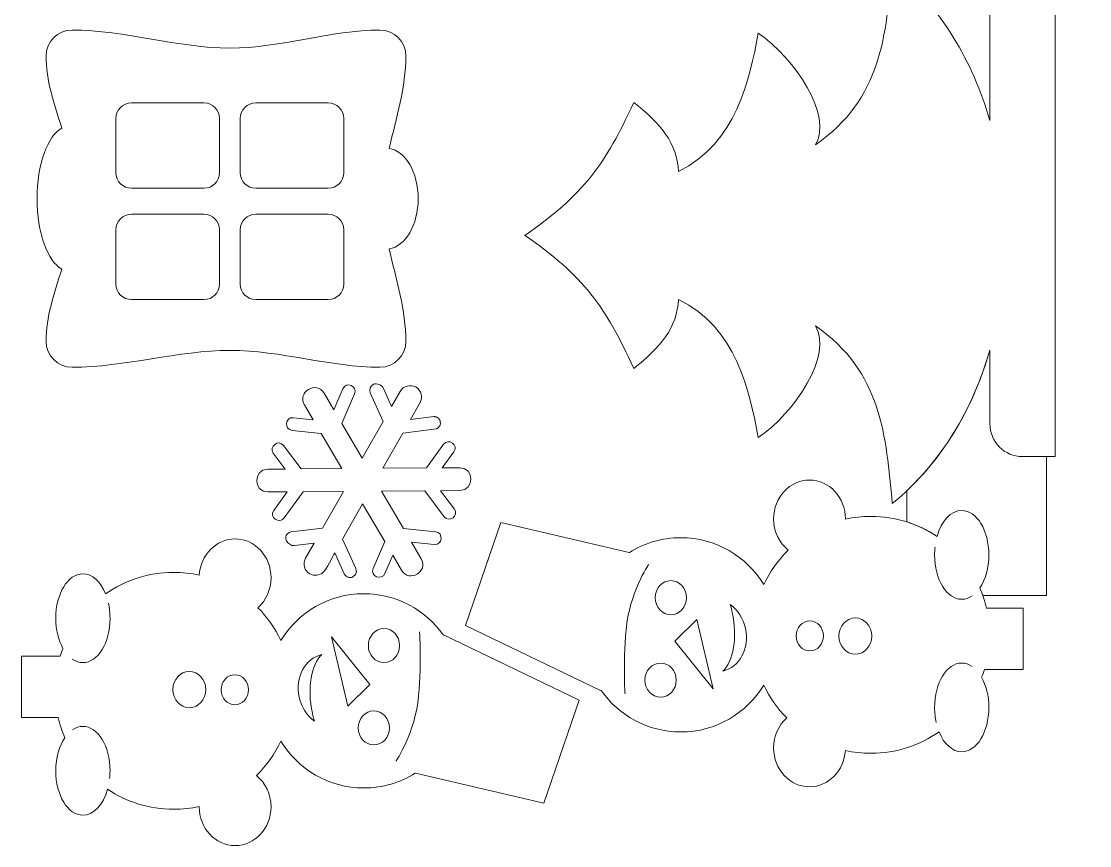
# Model space of a CAD drawing. Header units: centimetres. Extents: x -26 to 19.1, y -49.6 to 45.
# Drawn here: x 6.52 to 18.94, y 13.65 to 23.23 of the extents above; entities that cross this region are included whole.
import ezdxf

# ---------------------------------------------------------------- set-up
doc = ezdxf.new("R2010")
doc.units = ezdxf.units.CM
doc.header["$MEASUREMENT"] = 0
doc.layers.add('layer 1', color=7, linetype='Continuous')

msp = doc.modelspace()

# ---------------------------------------------------------------- linework, layer by layer
at = {"layer": 'layer 1', "color": 250, "lineweight": 9}
for points, knots in [([(12.1104, 31.99015), (11.23052, 31.10316), (10.2926, 30.15763), (9.70646, 29.56675), (9.70646, 29.56675), (9.70646, 29.56675), (9.70646, 28.59793), (9.70646, 28.59793), (9.70646, 28.59793), (9.74995, 28.61335), (9.79675, 28.62177), (9.84552, 28.62177), (9.84552, 28.62177), (10.07527, 28.62177), (10.26158, 28.43547), (10.26158, 28.20572), (10.26158, 28.20572), (10.26158, 27.97597), (10.07527, 27.78967), (9.84552, 27.78967), (9.84552, 27.78967), (9.79675, 27.78967), (9.74995, 27.79809), (9.70646, 27.81351), (9.70646, 27.81351), (9.70646, 27.81351), (9.70646, 26.84469), (9.70646, 26.84469), (9.70646, 26.84469), (10.29391, 26.25247), (11.22832, 25.31051), (12.1104, 24.42129), (12.1104, 24.42129), (12.1104, 24.42129), (14.227, 24.42129), (14.227, 24.42129), (14.227, 24.42129), (14.227, 24.42129), (14.227, 24.81515), (14.227, 24.81515), (14.227, 24.81515), (14.227, 24.81515), (16.42567, 24.81515), (16.42567, 24.81515), (16.42567, 24.81515), (16.42567, 24.81515), (16.42567, 24.42129), (16.42567, 24.42129), (16.42567, 24.42129), (16.42567, 24.42129), (17.78226, 24.42129), (17.78226, 24.42129), (17.78226, 24.42129), (17.78226, 24.42129), (17.78226, 22.0768), (17.78226, 22.0768), (17.78226, 22.0768), (17.5841, 22.75987), (17.2241, 23.38861), (16.64684, 23.8614), (16.64684, 23.8614), (16.57499, 23.07897), (16.52586, 22.33031), (15.75468, 21.79597), (15.75468, 21.79597), (15.95772, 22.13457), (15.51772, 22.80041), (15.08908, 23.09391), (15.08908, 23.09391), (14.98592, 22.55083), (14.83772, 21.81593), (14.15928, 21.48717), (14.15928, 21.48717), (14.15252, 21.81037), (13.94258, 22.05332), (13.64028, 22.28983), (13.64028, 22.28983), (13.31643, 21.57641), (13.05707, 21.214), (12.37548, 20.74304), (12.37548, 20.74304), (13.05707, 20.27208), (13.31643, 19.90967), (13.64028, 19.19625), (13.64028, 19.19625), (13.94258, 19.43276), (14.15252, 19.67571), (14.15928, 19.99891), (14.15928, 19.99891), (14.83772, 19.67015), (14.98592, 18.93525), (15.08908, 18.39217), (15.08908, 18.39217), (15.51772, 18.68567), (15.95772, 19.35151), (15.75468, 19.69011), (15.75468, 19.69011), (16.52586, 19.15577), (16.57499, 18.40711), (16.64684, 17.62468), (16.64684, 17.62468), (17.2241, 18.09747), (17.5841, 18.72621), (17.78226, 19.40928), (17.78226, 19.40928), (17.78226, 19.40928), (17.78226, 18.55067), (17.78226, 18.55067), (17.78226, 18.55067), (17.78226, 18.34165), (17.95326, 18.17065), (18.16227, 18.17065), (18.16227, 18.17065), (18.16227, 18.17065), (18.54228, 18.17065), (18.54228, 18.17065), (18.54228, 18.17065), (18.54228, 18.17065), (18.54228, 24.42129), (18.54228, 24.42129), (18.54228, 24.42129), (18.54228, 24.42129), (18.54228, 24.55889), (18.54228, 24.55889), (18.54228, 24.55889), (18.54228, 24.55889), (18.54228, 27.24588), (18.54228, 27.24588), (18.54228, 27.24588), (18.54228, 27.24588), (18.94228, 27.24588), (18.94228, 27.24588), (18.94228, 27.24588), (18.94228, 27.24588), (18.94228, 29.16556), (18.94228, 29.16556), (18.94228, 29.16556), (18.94228, 29.16556), (18.54228, 29.16556), (18.54228, 29.16556), (18.54228, 29.16556), (18.54228, 29.16556), (18.54228, 31.99015), (18.54228, 31.99015), (18.54228, 31.99015), (18.54228, 31.99015), (16.42567, 31.99015), (16.42567, 31.99015), (16.42567, 31.99015), (16.42567, 31.99015), (16.42567, 31.59629), (16.42567, 31.59629), (16.42567, 31.59629), (16.42567, 31.59629), (14.227, 31.59629), (14.227, 31.59629), (14.227, 31.59629), (14.227, 31.59629), (14.227, 31.99015), (14.227, 31.99015), (14.227, 31.99015), (14.227, 31.99015), (12.1104, 31.99015), (12.1104, 31.99015)], [0, 0, 0, 0, 0.02380952, 0.02380952, 0.02380952, 0.02380952, 0.04761905, 0.04761905, 0.04761905, 0.04761905, 0.07142857, 0.07142857, 0.07142857, 0.07142857, 0.0952381, 0.0952381, 0.0952381, 0.0952381, 0.11904762, 0.11904762, 0.11904762, 0.11904762, 0.14285714, 0.14285714, 0.14285714, 0.14285714, 0.16666667, 0.16666667, 0.16666667, 0.16666667, 0.19047619, 0.19047619, 0.19047619, 0.19047619, 0.21428571, 0.21428571, 0.21428571, 0.21428571, 0.23809524, 0.23809524, 0.23809524, 0.23809524, 0.26190476, 0.26190476, 0.26190476, 0.26190476, 0.28571429, 0.28571429, 0.28571429, 0.28571429, 0.30952381, 0.30952381, 0.30952381, 0.30952381, 0.33333333, 0.33333333, 0.33333333, 0.33333333, 0.35714286, 0.35714286, 0.35714286, 0.35714286, 0.38095238, 0.38095238, 0.38095238, 0.38095238, 0.4047619, 0.4047619, 0.4047619, 0.4047619, 0.42857143, 0.42857143, 0.42857143, 0.42857143, 0.45238095, 0.45238095, 0.45238095, 0.45238095, 0.47619048, 0.47619048, 0.47619048, 0.47619048, 0.5, 0.5, 0.5, 0.5, 0.52380952, 0.52380952, 0.52380952, 0.52380952, 0.54761905, 0.54761905, 0.54761905, 0.54761905, 0.57142857, 0.57142857, 0.57142857, 0.57142857, 0.5952381, 0.5952381, 0.5952381, 0.5952381, 0.61904762, 0.61904762, 0.61904762, 0.61904762, 0.64285714, 0.64285714, 0.64285714, 0.64285714, 0.66666667, 0.66666667, 0.66666667, 0.66666667, 0.69047619, 0.69047619, 0.69047619, 0.69047619, 0.71428571, 0.71428571, 0.71428571, 0.71428571, 0.73809524, 0.73809524, 0.73809524, 0.73809524, 0.76190476, 0.76190476, 0.76190476, 0.76190476, 0.78571429, 0.78571429, 0.78571429, 0.78571429, 0.80952381, 0.80952381, 0.80952381, 0.80952381, 0.83333333, 0.83333333, 0.83333333, 0.83333333, 0.85714286, 0.85714286, 0.85714286, 0.85714286, 0.88095238, 0.88095238, 0.88095238, 0.88095238, 0.9047619, 0.9047619, 0.9047619, 0.9047619, 0.92857143, 0.92857143, 0.92857143, 0.92857143, 0.95238095, 0.95238095, 0.95238095, 0.95238095, 1, 1, 1, 1]), ([(13.58943, 17.05609), (13.76286, 17.16465), (13.96787, 17.22743), (14.18752, 17.22743), (14.18752, 17.22743), (14.59671, 17.22743), (14.95512, 17.00961), (15.15315, 16.68364), (15.15315, 16.68364), (15.22366, 16.83357), (15.3204, 16.96872), (15.43748, 17.08319), (15.43748, 17.08319), (15.3343, 17.1654), (15.26732, 17.29767), (15.26732, 17.44684), (15.26732, 17.44684), (15.26732, 17.69613), (15.45434, 17.89831), (15.68492, 17.89831), (15.68492, 17.89831), (15.91552, 17.89831), (16.10254, 17.69613), (16.10254, 17.44684), (16.10254, 17.44684), (16.10254, 17.44684), (16.1025, 17.4434), (16.1025, 17.4434), (16.1025, 17.4434), (16.1984, 17.46455), (16.29802, 17.47579), (16.40027, 17.47579), (16.40027, 17.47579), (16.68451, 17.47579), (16.94864, 17.38961), (17.16803, 17.24203), (17.16803, 17.24203), (17.21774, 17.42023), (17.32759, 17.54413), (17.4551, 17.54413), (17.4551, 17.54413), (17.62926, 17.54413), (17.7705, 17.31301), (17.7705, 17.02803), (17.7705, 17.02803), (17.7705, 16.87528), (17.72991, 16.73801), (17.66544, 16.64352), (17.66544, 16.64352), (17.69798, 16.56813), (17.72398, 16.48927), (17.74272, 16.40763), (17.74272, 16.40763), (17.74272, 16.40763), (18.1705, 16.40763), (18.1705, 16.40763), (18.1705, 16.40763), (18.1705, 16.40763), (18.1705, 15.69649), (18.1705, 15.69649), (18.1705, 15.69649), (18.1705, 15.69649), (17.71796, 15.69649), (17.71796, 15.69649), (17.71796, 15.69649), (17.70851, 15.66548), (17.69799, 15.63493), (17.68646, 15.60489), (17.68646, 15.60489), (17.7386, 15.51283), (17.7705, 15.3896), (17.7705, 15.2542), (17.7705, 15.2542), (17.7705, 14.96921), (17.62926, 14.73809), (17.4551, 14.73809), (17.4551, 14.73809), (17.34487, 14.73809), (17.24783, 14.83071), (17.19144, 14.97095), (17.19144, 14.97095), (16.96756, 14.81352), (16.69471, 14.72103), (16.40027, 14.72103), (16.40027, 14.72103), (16.29771, 14.72103), (16.19779, 14.73233), (16.10162, 14.75361), (16.10162, 14.75361), (16.08751, 14.51811), (15.90632, 14.33172), (15.68492, 14.33172), (15.68492, 14.33172), (15.45434, 14.33172), (15.26732, 14.53389), (15.26732, 14.78319), (15.26732, 14.78319), (15.26732, 14.92345), (15.32654, 15.04881), (15.41939, 15.13163), (15.41939, 15.13163), (15.31042, 15.24217), (15.21999, 15.37103), (15.15315, 15.51317), (15.15315, 15.51317), (14.95512, 15.18719), (14.59671, 14.96939), (14.18752, 14.96939), (14.18752, 14.96939), (13.80528, 14.96939), (13.46742, 15.15951), (13.26315, 15.45025), (13.26315, 15.45025), (13.26315, 15.45025), (13.26286, 15.44883), (13.26286, 15.44883), (13.26286, 15.44883), (13.26286, 15.44883), (11.68268, 16.2082), (11.68268, 16.2082), (11.68268, 16.2082), (11.68268, 16.2082), (12.09495, 17.4032), (12.09495, 17.4032), (12.09495, 17.4032), (12.09495, 17.4032), (13.58686, 17.05712), (13.58686, 17.05712), (13.58686, 17.05712), (13.58686, 17.05712), (13.58948, 17.05635), (13.58948, 17.05635), (13.58948, 17.05635), (13.58948, 17.05635), (13.58943, 17.05609), (13.58943, 17.05609)], [0, 0, 0, 0, 0.02857143, 0.02857143, 0.02857143, 0.02857143, 0.05714286, 0.05714286, 0.05714286, 0.05714286, 0.08571429, 0.08571429, 0.08571429, 0.08571429, 0.11428571, 0.11428571, 0.11428571, 0.11428571, 0.14285714, 0.14285714, 0.14285714, 0.14285714, 0.17142857, 0.17142857, 0.17142857, 0.17142857, 0.2, 0.2, 0.2, 0.2, 0.22857143, 0.22857143, 0.22857143, 0.22857143, 0.25714286, 0.25714286, 0.25714286, 0.25714286, 0.28571429, 0.28571429, 0.28571429, 0.28571429, 0.31428571, 0.31428571, 0.31428571, 0.31428571, 0.34285714, 0.34285714, 0.34285714, 0.34285714, 0.37142857, 0.37142857, 0.37142857, 0.37142857, 0.4, 0.4, 0.4, 0.4, 0.42857143, 0.42857143, 0.42857143, 0.42857143, 0.45714286, 0.45714286, 0.45714286, 0.45714286, 0.48571429, 0.48571429, 0.48571429, 0.48571429, 0.51428571, 0.51428571, 0.51428571, 0.51428571, 0.54285714, 0.54285714, 0.54285714, 0.54285714, 0.57142857, 0.57142857, 0.57142857, 0.57142857, 0.6, 0.6, 0.6, 0.6, 0.62857143, 0.62857143, 0.62857143, 0.62857143, 0.65714286, 0.65714286, 0.65714286, 0.65714286, 0.68571429, 0.68571429, 0.68571429, 0.68571429, 0.71428571, 0.71428571, 0.71428571, 0.71428571, 0.74285714, 0.74285714, 0.74285714, 0.74285714, 0.77142857, 0.77142857, 0.77142857, 0.77142857, 0.8, 0.8, 0.8, 0.8, 0.82857143, 0.82857143, 0.82857143, 0.82857143, 0.85714286, 0.85714286, 0.85714286, 0.85714286, 0.88571429, 0.88571429, 0.88571429, 0.88571429, 0.91428571, 0.91428571, 0.91428571, 0.91428571, 0.94285714, 0.94285714, 0.94285714, 0.94285714, 1, 1, 1, 1]), ([(11.10036, 14.48945), (10.92694, 14.38089), (10.72192, 14.31812), (10.50227, 14.31812), (10.50227, 14.31812), (10.09308, 14.31812), (9.73467, 14.53593), (9.53664, 14.86191), (9.53664, 14.86191), (9.46614, 14.71197), (9.36939, 14.57683), (9.25231, 14.46236), (9.25231, 14.46236), (9.3555, 14.38015), (9.42247, 14.24788), (9.42247, 14.09871), (9.42247, 14.09871), (9.42247, 13.84941), (9.23546, 13.64724), (9.00487, 13.64724), (9.00487, 13.64724), (8.77427, 13.64724), (8.58726, 13.84941), (8.58726, 14.09871), (8.58726, 14.09871), (8.58726, 14.09871), (8.5873, 14.10215), (8.5873, 14.10215), (8.5873, 14.10215), (8.49139, 14.081), (8.39178, 14.06976), (8.28952, 14.06976), (8.28952, 14.06976), (8.00528, 14.06976), (7.74115, 14.15593), (7.52176, 14.30352), (7.52176, 14.30352), (7.47206, 14.12532), (7.3622, 14.00141), (7.2347, 14.00141), (7.2347, 14.00141), (7.06054, 14.00141), (6.9193, 14.23253), (6.9193, 14.51752), (6.9193, 14.51752), (6.9193, 14.67027), (6.95988, 14.80753), (7.02435, 14.90203), (7.02435, 14.90203), (6.99182, 14.97741), (6.96582, 15.05628), (6.94707, 15.13792), (6.94707, 15.13792), (6.94707, 15.13792), (6.5193, 15.13792), (6.5193, 15.13792), (6.5193, 15.13792), (6.5193, 15.13792), (6.5193, 15.84905), (6.5193, 15.84905), (6.5193, 15.84905), (6.5193, 15.84905), (6.97183, 15.84905), (6.97183, 15.84905), (6.97183, 15.84905), (6.98128, 15.88007), (6.9918, 15.91061), (7.00334, 15.94065), (7.00334, 15.94065), (6.95119, 16.03272), (6.9193, 16.15595), (6.9193, 16.29135), (6.9193, 16.29135), (6.9193, 16.57633), (7.06054, 16.80745), (7.2347, 16.80745), (7.2347, 16.80745), (7.34492, 16.80745), (7.44196, 16.71484), (7.49835, 16.5746), (7.49835, 16.5746), (7.72223, 16.73203), (7.99508, 16.82452), (8.28952, 16.82452), (8.28952, 16.82452), (8.39208, 16.82452), (8.492, 16.81321), (8.58818, 16.79193), (8.58818, 16.79193), (8.60228, 17.02744), (8.78347, 17.21383), (9.00487, 17.21383), (9.00487, 17.21383), (9.23546, 17.21383), (9.42247, 17.01165), (9.42247, 16.76236), (9.42247, 16.76236), (9.42247, 16.62209), (9.36326, 16.49673), (9.2704, 16.41392), (9.2704, 16.41392), (9.37938, 16.30337), (9.4698, 16.17452), (9.53664, 16.03237), (9.53664, 16.03237), (9.73467, 16.35836), (10.09308, 16.57616), (10.50227, 16.57616), (10.50227, 16.57616), (10.88451, 16.57616), (11.22238, 16.38604), (11.42664, 16.09529), (11.42664, 16.09529), (11.42664, 16.09529), (11.42694, 16.09672), (11.42694, 16.09672), (11.42694, 16.09672), (11.42694, 16.09672), (13.00711, 15.33735), (13.00711, 15.33735), (13.00711, 15.33735), (13.00711, 15.33735), (12.59484, 14.14235), (12.59484, 14.14235), (12.59484, 14.14235), (12.59484, 14.14235), (11.10294, 14.48843), (11.10294, 14.48843), (11.10294, 14.48843), (11.10294, 14.48843), (11.10031, 14.4892), (11.10031, 14.4892), (11.10031, 14.4892), (11.10031, 14.4892), (11.10036, 14.48945), (11.10036, 14.48945)], [0, 0, 0, 0, 0.02857143, 0.02857143, 0.02857143, 0.02857143, 0.05714286, 0.05714286, 0.05714286, 0.05714286, 0.08571429, 0.08571429, 0.08571429, 0.08571429, 0.11428571, 0.11428571, 0.11428571, 0.11428571, 0.14285714, 0.14285714, 0.14285714, 0.14285714, 0.17142857, 0.17142857, 0.17142857, 0.17142857, 0.2, 0.2, 0.2, 0.2, 0.22857143, 0.22857143, 0.22857143, 0.22857143, 0.25714286, 0.25714286, 0.25714286, 0.25714286, 0.28571429, 0.28571429, 0.28571429, 0.28571429, 0.31428571, 0.31428571, 0.31428571, 0.31428571, 0.34285714, 0.34285714, 0.34285714, 0.34285714, 0.37142857, 0.37142857, 0.37142857, 0.37142857, 0.4, 0.4, 0.4, 0.4, 0.42857143, 0.42857143, 0.42857143, 0.42857143, 0.45714286, 0.45714286, 0.45714286, 0.45714286, 0.48571429, 0.48571429, 0.48571429, 0.48571429, 0.51428571, 0.51428571, 0.51428571, 0.51428571, 0.54285714, 0.54285714, 0.54285714, 0.54285714, 0.57142857, 0.57142857, 0.57142857, 0.57142857, 0.6, 0.6, 0.6, 0.6, 0.62857143, 0.62857143, 0.62857143, 0.62857143, 0.65714286, 0.65714286, 0.65714286, 0.65714286, 0.68571429, 0.68571429, 0.68571429, 0.68571429, 0.71428571, 0.71428571, 0.71428571, 0.71428571, 0.74285714, 0.74285714, 0.74285714, 0.74285714, 0.77142857, 0.77142857, 0.77142857, 0.77142857, 0.8, 0.8, 0.8, 0.8, 0.82857143, 0.82857143, 0.82857143, 0.82857143, 0.85714286, 0.85714286, 0.85714286, 0.85714286, 0.88571429, 0.88571429, 0.88571429, 0.88571429, 0.91428571, 0.91428571, 0.91428571, 0.91428571, 0.94285714, 0.94285714, 0.94285714, 0.94285714, 1, 1, 1, 1]), ([(17.57608, 16.55127), (17.53883, 16.52593), (17.49796, 16.51192), (17.4551, 16.51192), (17.4551, 16.51192), (17.28095, 16.51192), (17.1397, 16.74304), (17.1397, 17.02803), (17.1397, 17.02803), (17.1397, 17.05808), (17.14127, 17.08756), (17.14428, 17.11619)], [0, 0, 0, 0, 0.25, 0.25, 0.25, 0.25, 0.5, 0.5, 0.5, 0.5, 1, 1, 1, 1]), ([(13.53964, 15.41365), (13.53964, 15.41365), (13.51443, 15.73335), (13.55151, 16.15768), (13.55151, 16.15768), (13.58859, 16.58201), (13.81341, 16.91661), (13.81341, 16.91661)], [0, 0, 0, 0, 0.33333333, 0.33333333, 0.33333333, 0.33333333, 1, 1, 1, 1]), ([(13.89019, 16.53028), (13.89019, 16.63955), (13.97172, 16.72817), (14.07226, 16.72817), (14.07226, 16.72817), (14.17279, 16.72817), (14.25432, 16.63955), (14.25432, 16.53028), (14.25432, 16.53028), (14.25432, 16.42101), (14.17279, 16.33239), (14.07226, 16.33239), (14.07226, 16.33239), (13.97172, 16.33239), (13.89019, 16.42101), (13.89019, 16.53028)], [0, 0, 0, 0, 0.2, 0.2, 0.2, 0.2, 0.4, 0.4, 0.4, 0.4, 0.6, 0.6, 0.6, 0.6, 1, 1, 1, 1]), ([(7.53162, 16.46581), (7.54358, 16.41133), (7.5501, 16.35257), (7.5501, 16.29135), (7.5501, 16.29135), (7.5501, 16.00636), (7.40884, 15.77524), (7.2347, 15.77524), (7.2347, 15.77524), (7.19116, 15.77524), (7.14967, 15.78969), (7.11194, 15.81581)], [0, 0, 0, 0, 0.25, 0.25, 0.25, 0.25, 0.5, 0.5, 0.5, 0.5, 1, 1, 1, 1]), ([(14.7864, 16.35972), (14.8491, 16.06632), (14.80002, 15.79531), (14.67695, 15.67624), (14.67695, 15.67624), (14.8713, 15.72197), (14.98874, 15.94184), (14.93979, 16.17092), (14.93979, 16.17092), (14.91424, 16.29047), (14.84839, 16.3892), (14.76336, 16.45095), (14.76336, 16.45095), (14.77203, 16.42137), (14.77974, 16.39092), (14.7864, 16.35972)], [0, 0, 0, 0, 0.2, 0.2, 0.2, 0.2, 0.4, 0.4, 0.4, 0.4, 0.6, 0.6, 0.6, 0.6, 1, 1, 1, 1]), ([(14.56303, 15.46956), (14.56303, 15.46956), (14.11975, 16.02367), (14.11975, 16.02367), (14.11975, 16.02367), (14.11975, 16.02367), (14.37306, 16.27697), (14.37306, 16.27697), (14.37306, 16.27697), (14.37306, 16.27697), (14.56303, 15.46956), (14.56303, 15.46956)], [0, 0, 0, 0, 0.25, 0.25, 0.25, 0.25, 0.5, 0.5, 0.5, 0.5, 1, 1, 1, 1]), ([(16.02652, 16.08333), (16.02652, 16.20012), (16.11207, 16.29483), (16.21755, 16.29483), (16.21755, 16.29483), (16.32304, 16.29483), (16.40859, 16.20012), (16.40859, 16.08333), (16.40859, 16.08333), (16.40859, 15.96653), (16.32304, 15.87183), (16.21755, 15.87183), (16.21755, 15.87183), (16.11207, 15.87183), (16.02652, 15.96653), (16.02652, 16.08333)], [0, 0, 0, 0, 0.2, 0.2, 0.2, 0.2, 0.4, 0.4, 0.4, 0.4, 0.6, 0.6, 0.6, 0.6, 1, 1, 1, 1]), ([(10.91834, 15.97308), (10.91834, 15.86381), (10.8368, 15.77519), (10.73627, 15.77519), (10.73627, 15.77519), (10.63575, 15.77519), (10.55422, 15.86381), (10.55422, 15.97308), (10.55422, 15.97308), (10.55422, 16.08235), (10.63575, 16.17097), (10.73627, 16.17097), (10.73627, 16.17097), (10.8368, 16.17097), (10.91834, 16.08235), (10.91834, 15.97308)], [0, 0, 0, 0, 0.2, 0.2, 0.2, 0.2, 0.4, 0.4, 0.4, 0.4, 0.6, 0.6, 0.6, 0.6, 1, 1, 1, 1]), ([(15.5302, 16.08615), (15.5302, 16.18269), (15.60092, 16.26099), (15.68812, 16.26099), (15.68812, 16.26099), (15.77532, 16.26099), (15.84604, 16.18269), (15.84604, 16.08615), (15.84604, 16.08615), (15.84604, 15.9896), (15.77532, 15.91131), (15.68812, 15.91131), (15.68812, 15.91131), (15.60092, 15.91131), (15.5302, 15.9896), (15.5302, 16.08615)], [0, 0, 0, 0, 0.2, 0.2, 0.2, 0.2, 0.4, 0.4, 0.4, 0.4, 0.6, 0.6, 0.6, 0.6, 1, 1, 1, 1]), ([(10.12676, 16.07599), (10.12676, 16.07599), (10.57004, 15.52188), (10.57004, 15.52188), (10.57004, 15.52188), (10.57004, 15.52188), (10.31674, 15.26857), (10.31674, 15.26857), (10.31674, 15.26857), (10.31674, 15.26857), (10.12676, 16.07599), (10.12676, 16.07599)], [0, 0, 0, 0, 0.25, 0.25, 0.25, 0.25, 0.5, 0.5, 0.5, 0.5, 1, 1, 1, 1]), ([(11.15016, 16.1319), (11.15016, 16.1319), (11.17537, 15.8122), (11.13828, 15.38787), (11.13828, 15.38787), (11.1012, 14.96354), (10.87638, 14.62894), (10.87638, 14.62894)], [0, 0, 0, 0, 0.33333333, 0.33333333, 0.33333333, 0.33333333, 1, 1, 1, 1]), ([(9.90339, 15.18583), (9.8407, 15.47923), (9.88978, 15.75024), (10.01284, 15.86931), (10.01284, 15.86931), (9.8185, 15.82357), (9.70106, 15.60371), (9.75, 15.37463), (9.75, 15.37463), (9.77555, 15.25508), (9.8414, 15.15635), (9.92643, 15.0946), (9.92643, 15.0946), (9.91776, 15.12417), (9.91006, 15.15463), (9.90339, 15.18583)], [0, 0, 0, 0, 0.2, 0.2, 0.2, 0.2, 0.4, 0.4, 0.4, 0.4, 0.6, 0.6, 0.6, 0.6, 1, 1, 1, 1]), ([(8.66327, 15.46221), (8.66327, 15.34543), (8.57772, 15.25072), (8.47224, 15.25072), (8.47224, 15.25072), (8.36675, 15.25072), (8.2812, 15.34543), (8.2812, 15.46221), (8.2812, 15.46221), (8.2812, 15.57901), (8.36675, 15.67372), (8.47224, 15.67372), (8.47224, 15.67372), (8.57772, 15.67372), (8.66327, 15.57901), (8.66327, 15.46221)], [0, 0, 0, 0, 0.2, 0.2, 0.2, 0.2, 0.4, 0.4, 0.4, 0.4, 0.6, 0.6, 0.6, 0.6, 1, 1, 1, 1]), ([(13.77146, 15.57247), (13.77146, 15.68173), (13.85299, 15.77036), (13.95352, 15.77036), (13.95352, 15.77036), (14.05404, 15.77036), (14.13558, 15.68173), (14.13558, 15.57247), (14.13558, 15.57247), (14.13558, 15.4632), (14.05404, 15.37457), (13.95352, 15.37457), (13.95352, 15.37457), (13.85299, 15.37457), (13.77146, 15.4632), (13.77146, 15.57247)], [0, 0, 0, 0, 0.2, 0.2, 0.2, 0.2, 0.4, 0.4, 0.4, 0.4, 0.6, 0.6, 0.6, 0.6, 1, 1, 1, 1]), ([(17.15818, 15.07973), (17.14622, 15.13421), (17.1397, 15.19297), (17.1397, 15.2542), (17.1397, 15.2542), (17.1397, 15.53919), (17.28095, 15.77031), (17.4551, 15.77031), (17.4551, 15.77031), (17.49863, 15.77031), (17.54012, 15.75585), (17.57786, 15.72973)], [0, 0, 0, 0, 0.25, 0.25, 0.25, 0.25, 0.5, 0.5, 0.5, 0.5, 1, 1, 1, 1]), ([(9.15959, 15.4594), (9.15959, 15.36285), (9.08887, 15.28456), (9.00167, 15.28456), (9.00167, 15.28456), (8.91447, 15.28456), (8.84375, 15.36285), (8.84375, 15.4594), (8.84375, 15.4594), (8.84375, 15.55595), (8.91447, 15.63424), (9.00167, 15.63424), (9.00167, 15.63424), (9.08887, 15.63424), (9.15959, 15.55595), (9.15959, 15.4594)], [0, 0, 0, 0, 0.2, 0.2, 0.2, 0.2, 0.4, 0.4, 0.4, 0.4, 0.6, 0.6, 0.6, 0.6, 1, 1, 1, 1]), ([(10.7996, 15.01527), (10.7996, 14.906), (10.71807, 14.81737), (10.61754, 14.81737), (10.61754, 14.81737), (10.517, 14.81737), (10.43547, 14.906), (10.43547, 15.01527), (10.43547, 15.01527), (10.43547, 15.12453), (10.517, 15.21316), (10.61754, 15.21316), (10.61754, 15.21316), (10.71807, 15.21316), (10.7996, 15.12453), (10.7996, 15.01527)], [0, 0, 0, 0, 0.2, 0.2, 0.2, 0.2, 0.4, 0.4, 0.4, 0.4, 0.6, 0.6, 0.6, 0.6, 1, 1, 1, 1]), ([(7.11371, 14.99428), (7.15096, 15.01961), (7.19183, 15.03363), (7.2347, 15.03363), (7.2347, 15.03363), (7.40884, 15.03363), (7.5501, 14.80251), (7.5501, 14.51752), (7.5501, 14.51752), (7.5501, 14.48747), (7.54852, 14.45799), (7.54551, 14.42936)], [0, 0, 0, 0, 0.25, 0.25, 0.25, 0.25, 0.5, 0.5, 0.5, 0.5, 1, 1, 1, 1])]:
    msp.add_open_spline(points, degree=3, knots=knots, dxfattribs=at)
at = {"layer": 'layer 1', "color": 2, "lineweight": 9}
for points, knots in [([(10.99139, 19.51144), (10.99139, 19.86723), (10.87716, 20.22725), (10.79703, 20.58737), (10.79703, 20.58737), (10.98594, 20.61373), (11.13416, 20.86467), (11.13416, 21.17029), (11.13416, 21.17029), (11.13416, 21.47563), (10.98622, 21.72639), (10.79755, 21.75313), (10.79755, 21.75313), (10.87764, 22.11032), (10.99139, 22.46763), (10.99139, 22.82915), (10.99139, 22.82915), (10.99139, 22.99504), (10.85568, 23.13075), (10.68978, 23.13075), (10.68978, 23.13075), (10.1115, 23.13075), (9.54108, 22.92), (8.94415, 22.92), (8.94415, 22.92), (8.34722, 22.92), (7.72376, 23.13075), (7.10818, 23.13075), (7.10818, 23.13075), (6.94227, 23.13075), (6.80656, 22.99504), (6.80656, 22.82915), (6.80656, 22.82915), (6.80656, 22.54936), (6.89906, 22.26957), (6.99044, 21.9898), (6.99044, 21.9898), (6.82452, 21.90067), (6.7012, 21.56756), (6.7012, 21.17029), (6.7012, 21.17029), (6.7012, 20.77303), (6.82452, 20.43992), (6.99044, 20.35079), (6.99044, 20.35079), (6.89906, 20.071), (6.80656, 19.79121), (6.80656, 19.51144), (6.80656, 19.51144), (6.80656, 19.34555), (6.94227, 19.20984), (7.10818, 19.20984), (7.10818, 19.20984), (7.72376, 19.20984), (8.34722, 19.40553), (8.94415, 19.40553), (8.94415, 19.40553), (9.54108, 19.40553), (10.1115, 19.20984), (10.68978, 19.20984), (10.68978, 19.20984), (10.85568, 19.20984), (10.99139, 19.34555), (10.99139, 19.51144)], [0, 0, 0, 0, 0.05882353, 0.05882353, 0.05882353, 0.05882353, 0.11764706, 0.11764706, 0.11764706, 0.11764706, 0.17647059, 0.17647059, 0.17647059, 0.17647059, 0.23529412, 0.23529412, 0.23529412, 0.23529412, 0.29411765, 0.29411765, 0.29411765, 0.29411765, 0.35294118, 0.35294118, 0.35294118, 0.35294118, 0.41176471, 0.41176471, 0.41176471, 0.41176471, 0.47058824, 0.47058824, 0.47058824, 0.47058824, 0.52941176, 0.52941176, 0.52941176, 0.52941176, 0.58823529, 0.58823529, 0.58823529, 0.58823529, 0.64705882, 0.64705882, 0.64705882, 0.64705882, 0.70588235, 0.70588235, 0.70588235, 0.70588235, 0.76470588, 0.76470588, 0.76470588, 0.76470588, 0.82352941, 0.82352941, 0.82352941, 0.82352941, 0.88235294, 0.88235294, 0.88235294, 0.88235294, 1, 1, 1, 1]), ([(8.82372, 21.47136), (8.82372, 21.47136), (8.82372, 22.1036), (8.82372, 22.1036), (8.82372, 22.1036), (8.82372, 22.20296), (8.74244, 22.28424), (8.64308, 22.28424), (8.64308, 22.28424), (8.64308, 22.28424), (7.8001, 22.28424), (7.8001, 22.28424), (7.8001, 22.28424), (7.70074, 22.28424), (7.61946, 22.20296), (7.61946, 22.1036), (7.61946, 22.1036), (7.61946, 22.1036), (7.61946, 21.47136), (7.61946, 21.47136), (7.61946, 21.47136), (7.61946, 21.372), (7.70074, 21.29072), (7.8001, 21.29072), (7.8001, 21.29072), (7.8001, 21.29072), (8.64308, 21.29072), (8.64308, 21.29072), (8.64308, 21.29072), (8.74244, 21.29072), (8.82372, 21.372), (8.82372, 21.47136)], [0, 0, 0, 0, 0.11111111, 0.11111111, 0.11111111, 0.11111111, 0.22222222, 0.22222222, 0.22222222, 0.22222222, 0.33333333, 0.33333333, 0.33333333, 0.33333333, 0.44444444, 0.44444444, 0.44444444, 0.44444444, 0.55555556, 0.55555556, 0.55555556, 0.55555556, 0.66666667, 0.66666667, 0.66666667, 0.66666667, 0.77777778, 0.77777778, 0.77777778, 0.77777778, 1, 1, 1, 1]), ([(10.26883, 21.47136), (10.26883, 21.47136), (10.26883, 22.1036), (10.26883, 22.1036), (10.26883, 22.1036), (10.26883, 22.20296), (10.18755, 22.28424), (10.08819, 22.28424), (10.08819, 22.28424), (10.08819, 22.28424), (9.2452, 22.28424), (9.2452, 22.28424), (9.2452, 22.28424), (9.14584, 22.28424), (9.06456, 22.20296), (9.06456, 22.1036), (9.06456, 22.1036), (9.06456, 22.1036), (9.06456, 21.47136), (9.06456, 21.47136), (9.06456, 21.47136), (9.06456, 21.372), (9.14584, 21.29072), (9.2452, 21.29072), (9.2452, 21.29072), (9.2452, 21.29072), (10.08819, 21.29072), (10.08819, 21.29072), (10.08819, 21.29072), (10.18755, 21.29072), (10.26883, 21.372), (10.26883, 21.47136)], [0, 0, 0, 0, 0.11111111, 0.11111111, 0.11111111, 0.11111111, 0.22222222, 0.22222222, 0.22222222, 0.22222222, 0.33333333, 0.33333333, 0.33333333, 0.33333333, 0.44444444, 0.44444444, 0.44444444, 0.44444444, 0.55555556, 0.55555556, 0.55555556, 0.55555556, 0.66666667, 0.66666667, 0.66666667, 0.66666667, 0.77777778, 0.77777778, 0.77777778, 0.77777778, 1, 1, 1, 1]), ([(8.82372, 20.17677), (8.82372, 20.17677), (8.82372, 20.80901), (8.82372, 20.80901), (8.82372, 20.80901), (8.82372, 20.90837), (8.74244, 20.98965), (8.64308, 20.98965), (8.64308, 20.98965), (8.64308, 20.98965), (7.8001, 20.98965), (7.8001, 20.98965), (7.8001, 20.98965), (7.70074, 20.98965), (7.61946, 20.90837), (7.61946, 20.80901), (7.61946, 20.80901), (7.61946, 20.80901), (7.61946, 20.17677), (7.61946, 20.17677), (7.61946, 20.17677), (7.61946, 20.07741), (7.70074, 19.99613), (7.8001, 19.99613), (7.8001, 19.99613), (7.8001, 19.99613), (8.64308, 19.99613), (8.64308, 19.99613), (8.64308, 19.99613), (8.74244, 19.99613), (8.82372, 20.07741), (8.82372, 20.17677)], [0, 0, 0, 0, 0.11111111, 0.11111111, 0.11111111, 0.11111111, 0.22222222, 0.22222222, 0.22222222, 0.22222222, 0.33333333, 0.33333333, 0.33333333, 0.33333333, 0.44444444, 0.44444444, 0.44444444, 0.44444444, 0.55555556, 0.55555556, 0.55555556, 0.55555556, 0.66666667, 0.66666667, 0.66666667, 0.66666667, 0.77777778, 0.77777778, 0.77777778, 0.77777778, 1, 1, 1, 1]), ([(10.26883, 20.17677), (10.26883, 20.17677), (10.26883, 20.80901), (10.26883, 20.80901), (10.26883, 20.80901), (10.26883, 20.90837), (10.18755, 20.98965), (10.08819, 20.98965), (10.08819, 20.98965), (10.08819, 20.98965), (9.2452, 20.98965), (9.2452, 20.98965), (9.2452, 20.98965), (9.14584, 20.98965), (9.06456, 20.90837), (9.06456, 20.80901), (9.06456, 20.80901), (9.06456, 20.80901), (9.06456, 20.17677), (9.06456, 20.17677), (9.06456, 20.17677), (9.06456, 20.07741), (9.14584, 19.99613), (9.2452, 19.99613), (9.2452, 19.99613), (9.2452, 19.99613), (10.08819, 19.99613), (10.08819, 19.99613), (10.08819, 19.99613), (10.18755, 19.99613), (10.26883, 20.07741), (10.26883, 20.17677)], [0, 0, 0, 0, 0.11111111, 0.11111111, 0.11111111, 0.11111111, 0.22222222, 0.22222222, 0.22222222, 0.22222222, 0.33333333, 0.33333333, 0.33333333, 0.33333333, 0.44444444, 0.44444444, 0.44444444, 0.44444444, 0.55555556, 0.55555556, 0.55555556, 0.55555556, 0.66666667, 0.66666667, 0.66666667, 0.66666667, 0.77777778, 0.77777778, 0.77777778, 0.77777778, 1, 1, 1, 1]), ([(18.16227, 18.17065), (17.95326, 18.17065), (17.78226, 18.34165), (17.78226, 18.55067), (17.78226, 18.55067), (17.78226, 18.55067), (17.78226, 19.40928), (17.78226, 19.40928), (17.78226, 19.40928), (17.60415, 18.79533), (17.2953, 18.22527), (16.81546, 17.77288), (16.81546, 17.77288), (16.81546, 17.77288), (16.81546, 17.41207), (16.81546, 17.41207), (16.81546, 17.41207), (16.94182, 17.37215), (17.06032, 17.31448), (17.16803, 17.24203), (17.16803, 17.24203), (17.21774, 17.42023), (17.32759, 17.54413), (17.4551, 17.54413), (17.4551, 17.54413), (17.62926, 17.54413), (17.7705, 17.31301), (17.7705, 17.02803), (17.7705, 17.02803), (17.7705, 16.87528), (17.72991, 16.73801), (17.66544, 16.64352), (17.66544, 16.64352), (17.6781, 16.61419), (17.68978, 16.58432), (17.70042, 16.55397), (17.70042, 16.55397), (17.70042, 16.55397), (18.44074, 16.55397), (18.44074, 16.55397), (18.44074, 16.55397), (18.44074, 16.55397), (18.44074, 18.17065), (18.44074, 18.17065), (18.44074, 18.17065), (18.44074, 18.17065), (18.16227, 18.17065), (18.16227, 18.17065)], [0, 0, 0, 0, 0.07692308, 0.07692308, 0.07692308, 0.07692308, 0.15384615, 0.15384615, 0.15384615, 0.15384615, 0.23076923, 0.23076923, 0.23076923, 0.23076923, 0.30769231, 0.30769231, 0.30769231, 0.30769231, 0.38461538, 0.38461538, 0.38461538, 0.38461538, 0.46153846, 0.46153846, 0.46153846, 0.46153846, 0.53846154, 0.53846154, 0.53846154, 0.53846154, 0.61538462, 0.61538462, 0.61538462, 0.61538462, 0.69230769, 0.69230769, 0.69230769, 0.69230769, 0.76923077, 0.76923077, 0.76923077, 0.76923077, 0.84615385, 0.84615385, 0.84615385, 0.84615385, 1, 1, 1, 1])]:
    msp.add_open_spline(points, degree=3, knots=knots, dxfattribs=at)
at = {"layer": 'layer 1', "color": 254, "lineweight": 9}
msp.add_open_spline([(10.00584, 18.44049), (10.00584, 18.44049), (10.24661, 18.03068), (10.24661, 18.03068), (10.24661, 18.03068), (10.24661, 18.03068), (9.77134, 18.0271), (9.77134, 18.0271), (9.77134, 18.0271), (9.77134, 18.0271), (9.5677, 18.29951), (9.5677, 18.29951), (9.5677, 18.29951), (9.5101, 18.37652), (9.39159, 18.28788), (9.44919, 18.21089), (9.44919, 18.21089), (9.44919, 18.21089), (9.58764, 18.02568), (9.58764, 18.02568), (9.58764, 18.02568), (9.58764, 18.02568), (9.38532, 18.02413), (9.38532, 18.02413), (9.38532, 18.02413), (9.21163, 18.0228), (9.21371, 17.75784), (9.38735, 17.75914), (9.38735, 17.75914), (9.38735, 17.75914), (9.61076, 17.76085), (9.61076, 17.76085), (9.61076, 17.76085), (9.61076, 17.76085), (9.45424, 17.54469), (9.45424, 17.54469), (9.45424, 17.54469), (9.39787, 17.46683), (9.51765, 17.37998), (9.57408, 17.45789), (9.57408, 17.45789), (9.57408, 17.45789), (9.79446, 17.76225), (9.79446, 17.76225), (9.79446, 17.76225), (9.79446, 17.76225), (10.26521, 17.76581), (10.26521, 17.76581), (10.26521, 17.76581), (10.26521, 17.76581), (10.02215, 17.33736), (10.02215, 17.33736), (10.02215, 17.33736), (10.02215, 17.33736), (9.65784, 17.29407), (9.65784, 17.29407), (9.65784, 17.29407), (9.58248, 17.28511), (9.56691, 17.19307), (9.64001, 17.15157), (9.64001, 17.15157), (9.65484, 17.14003), (9.67403, 17.1341), (9.69407, 17.13647), (9.69407, 17.13647), (9.69407, 17.13647), (9.92369, 17.16379), (9.92369, 17.16379), (9.92369, 17.16379), (9.92369, 17.16379), (9.82387, 16.9878), (9.82387, 16.9878), (9.82387, 16.9878), (9.78789, 16.9244), (9.81033, 16.84316), (9.87374, 16.80718), (9.87374, 16.80718), (9.92337, 16.77936), (9.98821, 16.78627), (10.02977, 16.82579), (10.02977, 16.82579), (10.0658, 16.86003), (10.14156, 17.01077), (10.16461, 17.05139), (10.16461, 17.05139), (10.16461, 17.05139), (10.27353, 16.80774), (10.27353, 16.80774), (10.27353, 16.80774), (10.28787, 16.77666), (10.32161, 16.75908), (10.35527, 16.76533), (10.35527, 16.76533), (10.35527, 16.76533), (10.35708, 16.76572), (10.35708, 16.76572), (10.35708, 16.76572), (10.35708, 16.76572), (10.36598, 16.7683), (10.36598, 16.7683), (10.36598, 16.7683), (10.36598, 16.7683), (10.37121, 16.77043), (10.37121, 16.77043), (10.37121, 16.77043), (10.37121, 16.77043), (10.40382, 16.79883), (10.40382, 16.79883), (10.40382, 16.79883), (10.40382, 16.79883), (10.40802, 16.80669), (10.40802, 16.80669), (10.40802, 16.80669), (10.40802, 16.80669), (10.41278, 16.82005), (10.41278, 16.82005), (10.41278, 16.82005), (10.41278, 16.82005), (10.41358, 16.82354), (10.41358, 16.82354), (10.41358, 16.82354), (10.41358, 16.82354), (10.41465, 16.83059), (10.41465, 16.83059), (10.41465, 16.83059), (10.41465, 16.83059), (10.41481, 16.83237), (10.41481, 16.83237), (10.41481, 16.83237), (10.41481, 16.83237), (10.41493, 16.83417), (10.41493, 16.83417), (10.41493, 16.83417), (10.41493, 16.83417), (10.41455, 16.84676), (10.41455, 16.84676), (10.41455, 16.84676), (10.41455, 16.84676), (10.41332, 16.85398), (10.41332, 16.85398), (10.41332, 16.85398), (10.41332, 16.85398), (10.41078, 16.86289), (10.41078, 16.86289), (10.41078, 16.86289), (10.41078, 16.86289), (10.41011, 16.86466), (10.41011, 16.86466), (10.41011, 16.86466), (10.41011, 16.86466), (10.40942, 16.86644), (10.40942, 16.86644), (10.40942, 16.86644), (10.40942, 16.86644), (10.40863, 16.86817), (10.40863, 16.86817), (10.40863, 16.86817), (10.40863, 16.86817), (10.25525, 17.21117), (10.25525, 17.21117), (10.25525, 17.21117), (10.25525, 17.21117), (10.48752, 17.62063), (10.48752, 17.62063), (10.48752, 17.62063), (10.48752, 17.62063), (10.74508, 17.18225), (10.74508, 17.18225), (10.74508, 17.18225), (10.74508, 17.18225), (10.61099, 16.86968), (10.61099, 16.86968), (10.61099, 16.86968), (10.57309, 16.78126), (10.7091, 16.72302), (10.74698, 16.81134), (10.74698, 16.81134), (10.74698, 16.81134), (10.83815, 17.02388), (10.83815, 17.02388), (10.83815, 17.02388), (10.83815, 17.02388), (10.94065, 16.84943), (10.94065, 16.84943), (10.94065, 16.84943), (11.02861, 16.69972), (11.25709, 16.83395), (11.16913, 16.98365), (11.16913, 16.98365), (11.16913, 16.98365), (11.05594, 17.17631), (11.05594, 17.17631), (11.05594, 17.17631), (11.05594, 17.17631), (11.32141, 17.14883), (11.32141, 17.14883), (11.32141, 17.14883), (11.41702, 17.13891), (11.43231, 17.28613), (11.33665, 17.29604), (11.33665, 17.29604), (11.33665, 17.29604), (10.96288, 17.33468), (10.96288, 17.33468), (10.96288, 17.33468), (10.96288, 17.33468), (10.7076, 17.76918), (10.7076, 17.76918), (10.7076, 17.76918), (10.7076, 17.76918), (11.21154, 17.77301), (11.21154, 17.77301), (11.21154, 17.77301), (11.21154, 17.77301), (11.4365, 17.47204), (11.4365, 17.47204), (11.4365, 17.47204), (11.4941, 17.39499), (11.61257, 17.48366), (11.555, 17.56064), (11.555, 17.56064), (11.555, 17.56064), (11.39522, 17.77441), (11.39522, 17.77441), (11.39522, 17.77441), (11.39522, 17.77441), (11.61866, 17.77609), (11.61866, 17.77609), (11.61866, 17.77609), (11.7923, 17.77742), (11.79027, 18.0424), (11.61662, 18.04108), (11.61662, 18.04108), (11.61662, 18.04108), (11.41432, 18.03955), (11.41432, 18.03955), (11.41432, 18.03955), (11.41432, 18.03955), (11.54995, 18.22686), (11.54995, 18.22686), (11.54995, 18.22686), (11.60632, 18.3047), (11.48656, 18.39154), (11.4301, 18.31364), (11.4301, 18.31364), (11.4301, 18.31364), (11.23061, 18.03818), (11.23061, 18.03818), (11.23061, 18.03818), (11.23061, 18.03818), (10.72218, 18.0343), (10.72218, 18.0343), (10.72218, 18.0343), (10.72218, 18.0343), (10.95447, 18.44377), (10.95447, 18.44377), (10.95447, 18.44377), (10.95447, 18.44377), (11.34564, 18.49265), (11.34564, 18.49265), (11.34564, 18.49265), (11.37886, 18.50597), (11.39931, 18.54236), (11.39103, 18.57779), (11.39103, 18.57779), (11.39103, 18.57779), (11.3896, 18.58316), (11.3896, 18.58316), (11.3896, 18.58316), (11.3896, 18.58316), (11.38845, 18.58666), (11.38845, 18.58666), (11.38845, 18.58666), (11.38845, 18.58666), (11.3878, 18.5884), (11.3878, 18.5884), (11.3878, 18.5884), (11.3878, 18.5884), (11.38711, 18.59009), (11.38711, 18.59009), (11.38711, 18.59009), (11.38711, 18.59009), (11.38565, 18.59341), (11.38565, 18.59341), (11.38565, 18.59341), (11.38565, 18.59341), (11.38396, 18.59663), (11.38396, 18.59663), (11.38396, 18.59663), (11.38396, 18.59663), (11.38314, 18.59821), (11.38314, 18.59821), (11.38314, 18.59821), (11.38314, 18.59821), (11.38221, 18.59973), (11.38221, 18.59973), (11.38221, 18.59973), (11.38221, 18.59973), (11.37708, 18.60711), (11.37708, 18.60711), (11.37708, 18.60711), (11.37708, 18.60711), (11.37599, 18.60851), (11.37599, 18.60851), (11.37599, 18.60851), (11.37599, 18.60851), (11.37483, 18.60986), (11.37483, 18.60986), (11.37483, 18.60986), (11.37483, 18.60986), (11.36864, 18.61622), (11.36864, 18.61622), (11.36864, 18.61622), (11.36864, 18.61622), (11.36593, 18.61856), (11.36593, 18.61856), (11.36593, 18.61856), (11.36593, 18.61856), (11.36455, 18.61969), (11.36455, 18.61969), (11.36455, 18.61969), (11.36455, 18.61969), (11.36316, 18.62075), (11.36316, 18.62075), (11.36316, 18.62075), (11.36316, 18.62075), (11.36172, 18.6218), (11.36172, 18.6218), (11.36172, 18.6218), (11.36172, 18.6218), (11.35876, 18.62381), (11.35876, 18.62381), (11.35876, 18.62381), (11.35876, 18.62381), (11.35726, 18.62475), (11.35726, 18.62475), (11.35726, 18.62475), (11.35726, 18.62475), (11.351, 18.62814), (11.351, 18.62814), (11.351, 18.62814), (11.351, 18.62814), (11.34937, 18.6289), (11.34937, 18.6289), (11.34937, 18.6289), (11.34937, 18.6289), (11.34774, 18.62961), (11.34774, 18.62961), (11.34774, 18.62961), (11.34774, 18.62961), (11.3461, 18.63031), (11.3461, 18.63031), (11.3461, 18.63031), (11.3461, 18.63031), (11.34275, 18.63155), (11.34275, 18.63155), (11.34275, 18.63155), (11.34275, 18.63155), (11.34103, 18.63212), (11.34103, 18.63212), (11.34103, 18.63212), (11.34103, 18.63212), (11.3393, 18.63266), (11.3393, 18.63266), (11.3393, 18.63266), (11.3393, 18.63266), (11.33579, 18.63359), (11.33579, 18.63359), (11.33579, 18.63359), (11.33579, 18.63359), (11.33405, 18.63398), (11.33405, 18.63398), (11.33405, 18.63398), (11.33405, 18.63398), (11.33228, 18.63432), (11.33228, 18.63432), (11.33228, 18.63432), (11.33228, 18.63432), (11.32867, 18.6349), (11.32867, 18.6349), (11.32867, 18.6349), (11.32867, 18.6349), (11.32503, 18.6353), (11.32503, 18.6353), (11.32503, 18.6353), (11.32503, 18.6353), (11.32135, 18.63553), (11.32135, 18.63553), (11.32135, 18.63553), (11.32135, 18.63553), (11.0451, 18.60355), (11.0451, 18.60355), (11.0451, 18.60355), (11.0451, 18.60355), (11.15534, 18.79791), (11.15534, 18.79791), (11.15534, 18.79791), (11.19028, 18.86005), (11.16875, 18.93931), (11.10856, 18.97674), (11.10856, 18.97674), (11.04429, 19.01391), (10.96198, 18.99411), (10.92484, 18.92865), (10.92484, 18.92865), (10.92484, 18.92865), (10.825, 18.75266), (10.825, 18.75266), (10.825, 18.75266), (10.825, 18.75266), (10.73064, 18.96378), (10.73064, 18.96378), (10.73064, 18.96378), (10.71319, 19.00287), (10.65388, 19.02949), (10.61415, 19.01174), (10.61415, 19.01174), (10.57698, 18.99513), (10.5602, 18.9512), (10.57679, 18.91405), (10.57679, 18.91405), (10.57679, 18.91405), (10.72657, 18.57911), (10.72657, 18.57911), (10.72657, 18.57911), (10.72657, 18.57911), (10.48349, 18.15063), (10.48349, 18.15063), (10.48349, 18.15063), (10.48349, 18.15063), (10.24503, 18.55654), (10.24503, 18.55654), (10.24503, 18.55654), (10.24503, 18.55654), (10.3932, 18.90184), (10.3932, 18.90184), (10.3932, 18.90184), (10.43109, 18.99027), (10.2951, 19.04854), (10.25719, 18.96018), (10.25719, 18.96018), (10.25719, 18.96018), (10.15197, 18.71492), (10.15197, 18.71492), (10.15197, 18.71492), (10.15197, 18.71492), (10.0388, 18.90755), (10.0388, 18.90755), (10.0388, 18.90755), (9.95083, 19.05727), (9.72235, 18.92309), (9.81032, 18.77333), (9.81032, 18.77333), (9.81032, 18.77333), (9.91279, 18.59888), (9.91279, 18.59888), (9.91279, 18.59888), (9.91279, 18.59888), (9.68279, 18.62269), (9.68279, 18.62269), (9.68279, 18.62269), (9.58716, 18.63262), (9.57187, 18.48543), (9.66754, 18.47549), (9.66754, 18.47549), (9.66754, 18.47549), (10.00584, 18.44049), (10.00584, 18.44049)], degree=3, knots=[0, 0, 0, 0, 0.00847458, 0.00847458, 0.00847458, 0.00847458, 0.01694915, 0.01694915, 0.01694915, 0.01694915, 0.02542373, 0.02542373, 0.02542373, 0.02542373, 0.03389831, 0.03389831, 0.03389831, 0.03389831, 0.04237288, 0.04237288, 0.04237288, 0.04237288, 0.05084746, 0.05084746, 0.05084746, 0.05084746, 0.05932203, 0.05932203, 0.05932203, 0.05932203, 0.06779661, 0.06779661, 0.06779661, 0.06779661, 0.07627119, 0.07627119, 0.07627119, 0.07627119, 0.08474576, 0.08474576, 0.08474576, 0.08474576, 0.09322034, 0.09322034, 0.09322034, 0.09322034, 0.10169492, 0.10169492, 0.10169492, 0.10169492, 0.11016949, 0.11016949, 0.11016949, 0.11016949, 0.11864407, 0.11864407, 0.11864407, 0.11864407, 0.12711864, 0.12711864, 0.12711864, 0.12711864, 0.13559322, 0.13559322, 0.13559322, 0.13559322, 0.1440678, 0.1440678, 0.1440678, 0.1440678, 0.15254237, 0.15254237, 0.15254237, 0.15254237, 0.16101695, 0.16101695, 0.16101695, 0.16101695, 0.16949153, 0.16949153, 0.16949153, 0.16949153, 0.1779661, 0.1779661, 0.1779661, 0.1779661, 0.18644068, 0.18644068, 0.18644068, 0.18644068, 0.19491525, 0.19491525, 0.19491525, 0.19491525, 0.20338983, 0.20338983, 0.20338983, 0.20338983, 0.21186441, 0.21186441, 0.21186441, 0.21186441, 0.22033898, 0.22033898, 0.22033898, 0.22033898, 0.22881356, 0.22881356, 0.22881356, 0.22881356, 0.23728814, 0.23728814, 0.23728814, 0.23728814, 0.24576271, 0.24576271, 0.24576271, 0.24576271, 0.25423729, 0.25423729, 0.25423729, 0.25423729, 0.26271186, 0.26271186, 0.26271186, 0.26271186, 0.27118644, 0.27118644, 0.27118644, 0.27118644, 0.27966102, 0.27966102, 0.27966102, 0.27966102, 0.28813559, 0.28813559, 0.28813559, 0.28813559, 0.29661017, 0.29661017, 0.29661017, 0.29661017, 0.30508475, 0.30508475, 0.30508475, 0.30508475, 0.31355932, 0.31355932, 0.31355932, 0.31355932, 0.3220339, 0.3220339, 0.3220339, 0.3220339, 0.33050847, 0.33050847, 0.33050847, 0.33050847, 0.33898305, 0.33898305, 0.33898305, 0.33898305, 0.34745763, 0.34745763, 0.34745763, 0.34745763, 0.3559322, 0.3559322, 0.3559322, 0.3559322, 0.36440678, 0.36440678, 0.36440678, 0.36440678, 0.37288136, 0.37288136, 0.37288136, 0.37288136, 0.38135593, 0.38135593, 0.38135593, 0.38135593, 0.38983051, 0.38983051, 0.38983051, 0.38983051, 0.39830508, 0.39830508, 0.39830508, 0.39830508, 0.40677966, 0.40677966, 0.40677966, 0.40677966, 0.41525424, 0.41525424, 0.41525424, 0.41525424, 0.42372881, 0.42372881, 0.42372881, 0.42372881, 0.43220339, 0.43220339, 0.43220339, 0.43220339, 0.44067797, 0.44067797, 0.44067797, 0.44067797, 0.44915254, 0.44915254, 0.44915254, 0.44915254, 0.45762712, 0.45762712, 0.45762712, 0.45762712, 0.46610169, 0.46610169, 0.46610169, 0.46610169, 0.47457627, 0.47457627, 0.47457627, 0.47457627, 0.48305085, 0.48305085, 0.48305085, 0.48305085, 0.49152542, 0.49152542, 0.49152542, 0.49152542, 0.5, 0.5, 0.5, 0.5, 0.50847458, 0.50847458, 0.50847458, 0.50847458, 0.51694915, 0.51694915, 0.51694915, 0.51694915, 0.52542373, 0.52542373, 0.52542373, 0.52542373, 0.53389831, 0.53389831, 0.53389831, 0.53389831, 0.54237288, 0.54237288, 0.54237288, 0.54237288, 0.55084746, 0.55084746, 0.55084746, 0.55084746, 0.55932203, 0.55932203, 0.55932203, 0.55932203, 0.56779661, 0.56779661, 0.56779661, 0.56779661, 0.57627119, 0.57627119, 0.57627119, 0.57627119, 0.58474576, 0.58474576, 0.58474576, 0.58474576, 0.59322034, 0.59322034, 0.59322034, 0.59322034, 0.60169492, 0.60169492, 0.60169492, 0.60169492, 0.61016949, 0.61016949, 0.61016949, 0.61016949, 0.61864407, 0.61864407, 0.61864407, 0.61864407, 0.62711864, 0.62711864, 0.62711864, 0.62711864, 0.63559322, 0.63559322, 0.63559322, 0.63559322, 0.6440678, 0.6440678, 0.6440678, 0.6440678, 0.65254237, 0.65254237, 0.65254237, 0.65254237, 0.66101695, 0.66101695, 0.66101695, 0.66101695, 0.66949153, 0.66949153, 0.66949153, 0.66949153, 0.6779661, 0.6779661, 0.6779661, 0.6779661, 0.68644068, 0.68644068, 0.68644068, 0.68644068, 0.69491525, 0.69491525, 0.69491525, 0.69491525, 0.70338983, 0.70338983, 0.70338983, 0.70338983, 0.71186441, 0.71186441, 0.71186441, 0.71186441, 0.72033898, 0.72033898, 0.72033898, 0.72033898, 0.72881356, 0.72881356, 0.72881356, 0.72881356, 0.73728814, 0.73728814, 0.73728814, 0.73728814, 0.74576271, 0.74576271, 0.74576271, 0.74576271, 0.75423729, 0.75423729, 0.75423729, 0.75423729, 0.76271186, 0.76271186, 0.76271186, 0.76271186, 0.77118644, 0.77118644, 0.77118644, 0.77118644, 0.77966102, 0.77966102, 0.77966102, 0.77966102, 0.78813559, 0.78813559, 0.78813559, 0.78813559, 0.79661017, 0.79661017, 0.79661017, 0.79661017, 0.80508475, 0.80508475, 0.80508475, 0.80508475, 0.81355932, 0.81355932, 0.81355932, 0.81355932, 0.8220339, 0.8220339, 0.8220339, 0.8220339, 0.83050847, 0.83050847, 0.83050847, 0.83050847, 0.83898305, 0.83898305, 0.83898305, 0.83898305, 0.84745763, 0.84745763, 0.84745763, 0.84745763, 0.8559322, 0.8559322, 0.8559322, 0.8559322, 0.86440678, 0.86440678, 0.86440678, 0.86440678, 0.87288136, 0.87288136, 0.87288136, 0.87288136, 0.88135593, 0.88135593, 0.88135593, 0.88135593, 0.88983051, 0.88983051, 0.88983051, 0.88983051, 0.89830508, 0.89830508, 0.89830508, 0.89830508, 0.90677966, 0.90677966, 0.90677966, 0.90677966, 0.91525424, 0.91525424, 0.91525424, 0.91525424, 0.92372881, 0.92372881, 0.92372881, 0.92372881, 0.93220339, 0.93220339, 0.93220339, 0.93220339, 0.94067797, 0.94067797, 0.94067797, 0.94067797, 0.94915254, 0.94915254, 0.94915254, 0.94915254, 0.95762712, 0.95762712, 0.95762712, 0.95762712, 0.96610169, 0.96610169, 0.96610169, 0.96610169, 0.97457627, 0.97457627, 0.97457627, 0.97457627, 0.98305085, 0.98305085, 0.98305085, 0.98305085, 1, 1, 1, 1], dxfattribs=at)

doc.saveas('drawing.dxf')
